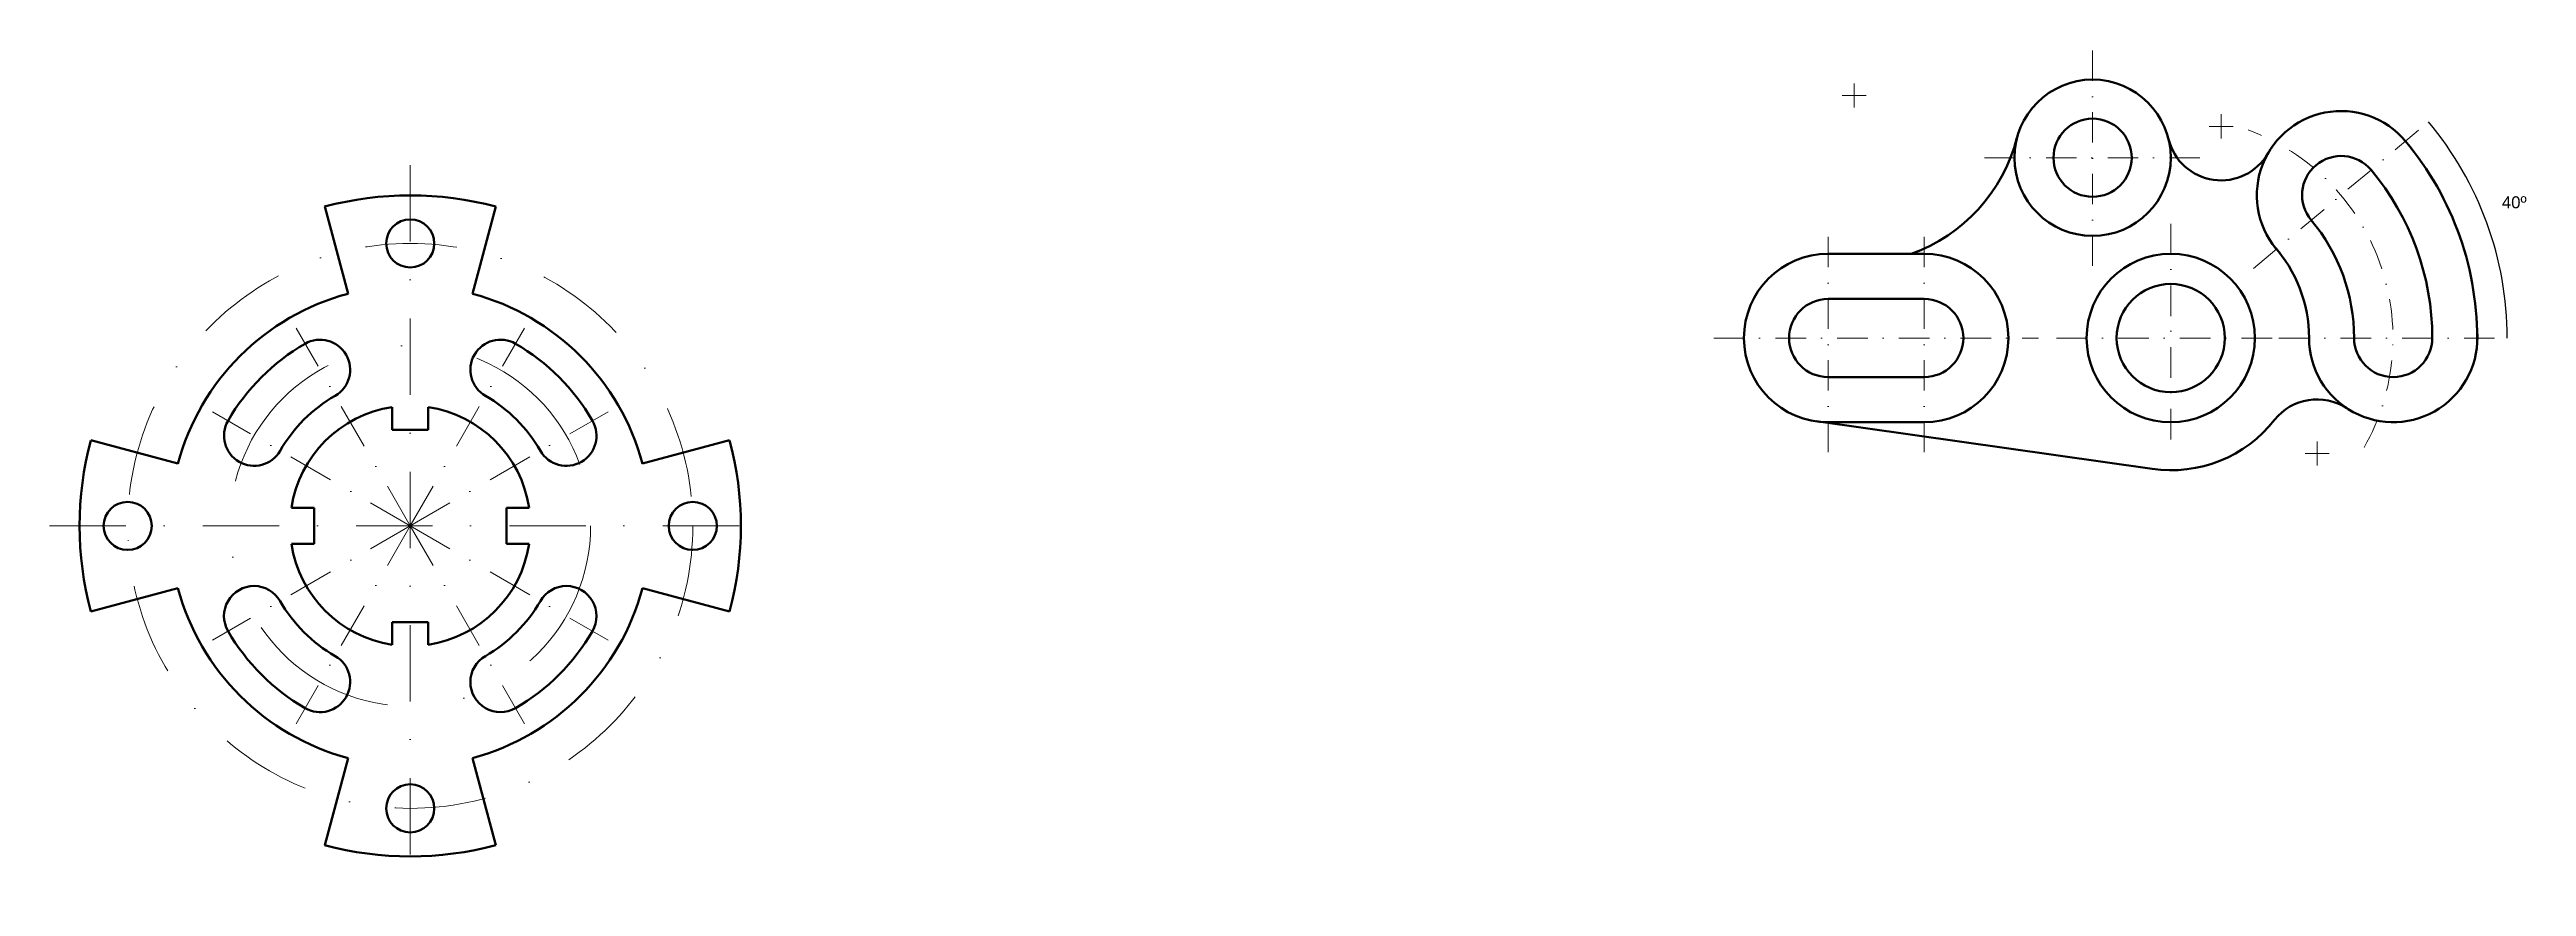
# Model space of a CAD drawing. Header units: millimetres. Extents: x 129 to 541, y 95 to 234.
import ezdxf

# ---------------------------------------------------------------- set-up
doc = ezdxf.new("R2010")
doc.units = ezdxf.units.MM
doc.header["$PDMODE"] = 2
doc.header["$PDSIZE"] = 2
doc.linetypes.add('DASHDOTX2', pattern=[50.8, 25.4, -12.7, 0, -12.7])
doc.layers.add('Info', color=31, linetype='Continuous')
for name, color, linetype, lineweight in [('LinhaCentro', 170, 'DASHDOTX2', 15), ('LinhaContorno', 106, 'Continuous', 50), ('LinhaSimetria', 50, 'DASHDOTX2', 15)]:
    doc.layers.add(name, color=color, linetype=linetype, lineweight=lineweight)
doc.styles.get("Standard").update_dxf_attribs({"font": 'arial.ttf'})

msp = doc.modelspace()

# ---------------------------------------------------------------- linework, layer by layer
at = {"layer": 'Info'}
msp.add_arc((481.83, 185.92), 55.96, 0, 40, dxfattribs=at)
at = {"layer": 'LinhaCentro', "ltscale": 0.2}
for p, q in [((468.83, 197.92), (468.83, 233.92)), ((495.59, 197.47), (524.7, 221.9)), ((450.83, 215.92), (486.83, 215.92)), ((424.83, 166.92), (424.83, 204.92)), ((440.83, 166.92), (440.83, 204.92)), ((481.83, 204.92), (481.83, 166.92)), ((405.83, 185.92), (459.83, 185.92)), ((462.83, 185.92), (500.83, 185.92)), ((499.83, 185.92), (537.83, 185.92))]:
    msp.add_line(p, q, dxfattribs=at)
at = {"layer": 'LinhaCentro', "ltscale": 0.6}
msp.add_circle((188.99, 154.66), 47, dxfattribs=at)
at = {"layer": 'LinhaCentro'}
msp.add_circle((188.99, 154.66), 30, dxfattribs=at)
at = {"layer": 'LinhaCentro', "ltscale": 0.2}
msp.add_arc((481.83, 185.92), 36.96, 330.4281, 69.5828, dxfattribs=at)
at = {"layer": 'LinhaCentro'}
for p in [(429.16, 226.27), (490.21, 221.14), (506.17, 166.72)]:
    msp.add_point(p, dxfattribs=at)
at = {"layer": 'LinhaContorno'}
for p, q in [((178.64, 193.3), (174.76, 207.79)), ((199.34, 193.3), (203.23, 207.79)), ((424.83, 199.92), (440.83, 199.92)), ((424.83, 192.42), (440.83, 192.42)), ((440.83, 179.42), (424.83, 179.42)), ((185.99, 170.66), (185.99, 174.44)), ((191.99, 170.66), (191.99, 174.44)), ((185.99, 170.66), (191.99, 170.66)), ((422.87, 172.06), (478.75, 164.14)), ((440.83, 171.92), (424.83, 171.92)), ((150.35, 165.02), (135.87, 168.9)), ((150.35, 165.02), (135.87, 168.9)), ((227.63, 165.02), (242.12, 168.9)), ((172.99, 157.66), (169.22, 157.66)), ((172.99, 151.66), (172.99, 157.66)), ((204.99, 157.66), (208.76, 157.66)), ((204.99, 157.66), (204.99, 151.66)), ((172.99, 151.66), (169.22, 151.66)), ((204.99, 151.66), (208.76, 151.66)), ((150.35, 144.31), (135.87, 140.43)), ((150.35, 144.31), (135.87, 140.43)), ((227.63, 144.31), (242.12, 140.43)), ((185.99, 138.66), (185.99, 134.89)), ((191.99, 138.66), (185.99, 138.66)), ((191.99, 138.66), (191.99, 134.89)), ((178.64, 116.03), (174.76, 101.54)), ((199.34, 116.03), (203.23, 101.54))]:
    msp.add_line(p, q, dxfattribs=at)
for centre, radius in [((468.83, 215.92), 13), ((468.83, 215.92), 6.5), ((188.99, 201.66), 4), ((481.83, 185.92), 14), ((481.83, 185.92), 9), ((141.99, 154.66), 4), ((235.99, 154.66), 4), ((188.99, 107.66), 4)]:
    msp.add_circle(centre, radius, dxfattribs=at)
for centre, radius, start, end in [((510.15, 209.68), 14, 40, 223.2464), ((429.16, 226.27), 28, 289.797, 345.3851), ((490.21, 221.14), 9, 193.717, 330.124), ((481.83, 185.92), 50.96, 358.6736, 40), ((510.18, 209.71), 6.5, 40, 220), ((481.83, 185.92), 43.5, 0, 40), ((188.99, 154.66), 55, 75, 105), ((481.83, 185.92), 30.5, 0, 40), ((424.83, 185.92), 14, 90, 270), ((440.83, 185.92), 14, 270, 90), ((481.83, 185.92), 23, 0, 41.9754), ((188.99, 154.66), 40, 105, 165), ((188.99, 154.66), 40, 15, 75), ((424.83, 185.92), 6.5, 90, 270), ((440.83, 185.92), 6.5, 270, 90), ((173.99, 180.64), 5, 300, 120), ((203.99, 180.64), 5, 60, 240), ((518.83, 185.92), 14, 180, 4.8337), ((518.83, 185.92), 6.5, 180, 0), ((188.99, 154.66), 35, 120, 150), ((188.99, 154.66), 35, 30, 60), ((188.99, 154.66), 25, 120, 150), ((188.99, 154.66), 20, 98.6269, 171.3731), ((188.99, 154.66), 20, 8.6269, 81.3731), ((188.99, 154.66), 25, 30, 60), ((506.17, 166.72), 9, 56.5967, 141.7291), ((163.01, 169.66), 5, 150, 330), ((214.97, 169.66), 5, 210, 30), ((481.83, 185.92), 22, 261.9318, 321.7291), ((188.99, 154.66), 55, 165, 195), ((188.99, 154.66), 55, 345, 15), ((188.99, 154.66), 20, 188.6269, 261.3731), ((188.99, 154.66), 20, 278.6269, 351.3731), ((188.99, 154.66), 40, 195, 255), ((163.01, 139.66), 5, 30, 210), ((188.99, 154.66), 40, 285, 345), ((214.97, 139.66), 5, 330, 150), ((188.99, 154.66), 25, 210, 240), ((188.99, 154.66), 25, 300, 330), ((188.99, 154.66), 35, 210, 240), ((188.99, 154.66), 35, 300, 330), ((173.99, 128.68), 5, 240, 60), ((203.99, 128.68), 5, 120, 300), ((188.99, 154.66), 55, 255, 285)]:
    msp.add_arc(centre, radius, start, end, dxfattribs=at)
at = {"layer": 'LinhaSimetria', "ltscale": 0.5}
for p, q in [((188.99, 214.66), (188.99, 94.66)), ((128.99, 154.66), (248.99, 154.66))]:
    msp.add_line(p, q, dxfattribs=at)
at = {"layer": 'LinhaSimetria', "ltscale": 0.3}
for q in [(169.99, 187.57), (207.99, 187.57), (156.08, 173.66), (221.9, 173.66), (156.08, 135.66), (169.99, 121.75), (221.9, 135.66), (207.99, 121.75)]:
    msp.add_line((188.99, 154.66), q, dxfattribs=at)

# ---------------------------------------------------------------- texts
at = {"layer": 'Info'}
msp.add_text('40º', height=2, dxfattribs=at).set_placement((536.9, 207.5))

doc.saveas('drawing.dxf')
